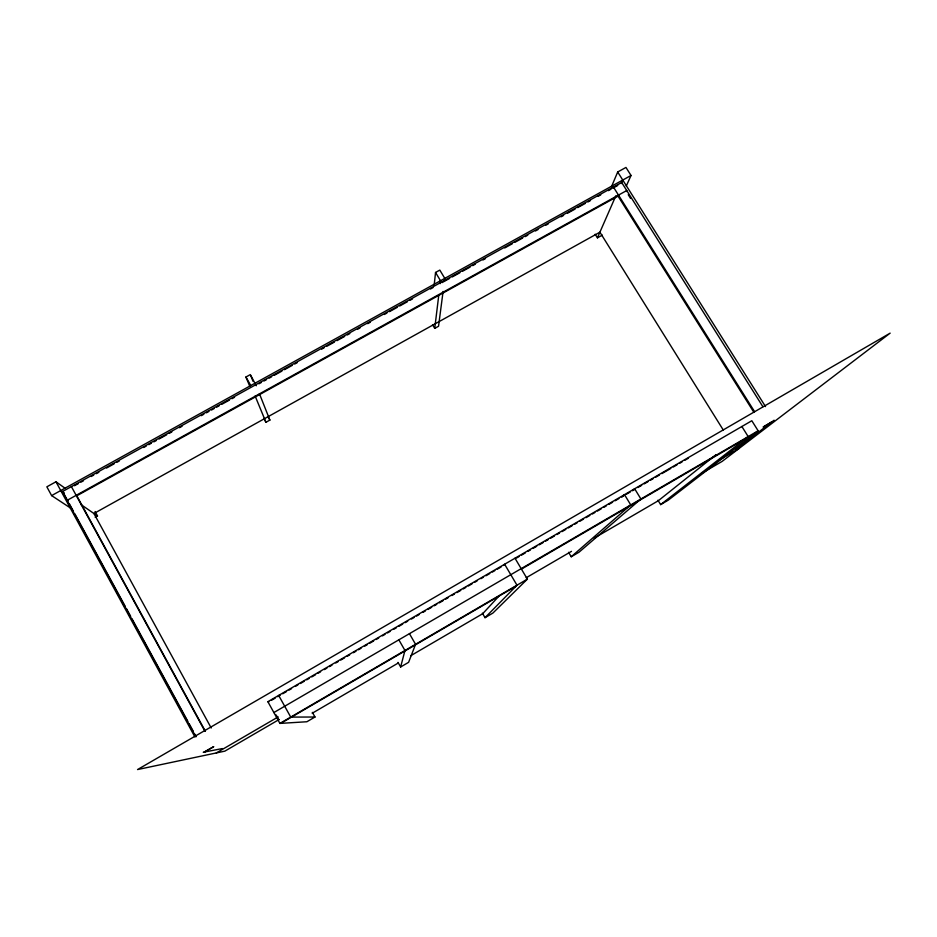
<?xml version="1.0" encoding="UTF-8"?>
<svg xmlns="http://www.w3.org/2000/svg" width="937" height="937" viewBox="0 0 937 937"><rect width="100%" height="100%" fill="white"/><g stroke="black" fill="none" stroke-linecap="round" stroke-linejoin="round"><path stroke-width="1.41" d="M434.159 285.293L435.541 272.456L439.816 270.102L444.794 278.371L444.419 281.264M443.096 291.43L438.539 326.263L434.733 328.383L438.774 295.167M440.167 283.618L440.519 280.725L435.541 272.456M409.446 633.67L415.571 644.316L408.602 662.33L400.638 666.98L404.971 650.489L398.857 639.83M611.51 186.65L617.694 171.998L625.963 167.442L631.034 175.477L626.267 186.065M595.182 234.25L597.431 237.857L615.855 195.81M621.231 183.558L622.765 180.045M626.279 191.57L626.736 190.539L67.077 500.37L67.733 500.803M503.673 565.479L504.621 564.238L516.978 585.192L485.026 617.682L482.379 613.149M499.245 595.803L482.707 613.712L410.711 655.736M514.999 558.218L527.367 579.136L492.874 613.091L485.026 617.682M622.391 496.622L624.499 494.642L630.742 504.914L571.23 556.754L568.572 552.303M632.534 490.707L634.654 488.751L640.908 498.999L578.949 552.256L571.23 556.754M716.102 454.621L658.278 500.756L594.117 538.154M657.95 500.206L660.632 504.61L748.183 436.595L741.87 426.511M312.384 712.366L314.984 717.016L306.891 721.748L279.905 723.411L267.865 701.696L751.814 420.736L758.138 430.797L668.233 500.182L660.632 504.61M735.58 449.748L774.091 420.209M279.905 723.411L527.367 579.136M280.795 723.352L515.924 586.257M312.197 713.256L398.084 663.115M204.161 752.071L213.753 746.648L204.547 752.001M772.252 421.615L763.14 427.061L771.491 422.2M273.873 712.542L758.138 430.797M521.359 569.134L745.313 438.821M216.318 752.938L278.172 716.91M718.702 460.348L738.895 448.589M279.132 719.511L224.857 751.134L137.552 769.558L890.15 333.139L722.122 461.402L701.918 473.162M526.184 577.754L571.476 551.354M271.379 700.349L275.162 698.159M277.692 696.683L280.21 695.219M282.74 693.755L286.523 691.553M289.053 690.089L291.571 688.625M295.366 686.423L297.884 684.959M300.414 683.495L304.197 681.293M306.727 679.829L309.257 678.365M311.775 676.901L315.558 674.699M318.088 673.234L320.618 671.77M324.401 669.568L326.931 668.104M329.449 666.629L331.979 665.165M335.762 662.974L338.292 661.499M340.81 660.035L344.605 657.833M347.123 656.368L349.653 654.904M353.436 652.702L355.966 651.238M358.484 649.774L361.014 648.31M364.798 646.108L367.327 644.644M369.846 643.18L373.64 640.978M376.159 639.514L378.689 638.05M382.472 635.848L385.002 634.384M387.52 632.92L390.05 631.444M393.833 629.254L396.363 627.79M398.893 626.314L402.676 624.124M405.206 622.648L407.724 621.184M411.507 618.982L414.037 617.518M416.567 616.054L419.085 614.59M422.88 612.388L425.398 610.924M427.928 609.46L431.711 607.258M434.241 605.794L436.759 604.33M439.289 602.866L443.072 600.664M445.602 599.2L448.12 597.736M451.915 595.534L454.433 594.07M456.963 592.594L460.746 590.404M463.276 588.94L465.794 587.464M468.324 586L472.107 583.798M474.637 582.334L477.167 580.87M480.95 578.668L483.469 577.204M485.998 575.74L489.782 573.538M492.312 572.074L494.841 570.61M497.36 569.146L501.154 566.944M516.498 558.03L519.028 556.566M521.558 555.102L525.352 552.889M527.871 551.424L530.401 549.96M532.93 548.485L536.725 546.283M539.255 544.819L543.05 542.617M545.58 541.141L548.11 539.677M550.64 538.213L554.435 536.011M556.965 534.535L559.494 533.071M562.024 531.607L565.807 529.405M568.337 527.929L572.132 525.727M574.662 524.263L577.192 522.787M579.722 521.323L583.517 519.121M586.047 517.657L589.841 515.444M592.371 513.98L594.901 512.516M597.431 511.04L601.214 508.838M603.744 507.374L606.274 505.91M608.804 504.434L612.599 502.232M615.129 500.768L618.924 498.566M621.454 497.09L623.983 495.626M626.513 494.162L630.308 491.948M632.838 490.484L635.368 489.02M637.886 487.545L641.681 485.343M644.211 483.879L648.006 481.677M650.536 480.212L653.066 478.737M655.595 477.273L659.39 475.071M661.92 473.595L670.775 468.465M673.293 466.989L677.088 464.787M679.618 463.323L682.148 461.847M684.678 460.383L688.472 458.181M95.199 517.283L97.507 515.994L95.07 511.543M263.789 418.476L265.956 422.271L269.879 420.092L259.408 393.669M597.431 237.857L602.362 235.117M65.297 488.388L55.974 481.782L46.85 486.818L51.617 495.591L631.034 175.477M74.515 485.729L78.357 483.597M80.91 482.192L83.475 480.775M91.158 476.523L93.723 475.106M96.277 473.689L98.842 472.283M106.525 468.031L114.209 463.792M116.762 462.374L119.327 460.957M143.654 447.511L146.219 446.094M148.772 444.677L151.337 443.26M153.891 441.854L156.456 440.437M159.021 439.02L166.704 434.768M169.257 433.362L171.822 431.945M179.506 427.694L182.059 426.276M201.268 415.665L203.833 414.248M206.386 412.83L208.951 411.425M211.516 410.008L214.069 408.591M216.634 407.173L219.199 405.756M221.753 404.339L229.436 400.099M232.001 398.682L234.555 397.265M258.881 383.819L261.446 382.401M264.011 380.996L266.565 379.579M269.13 378.161L271.695 376.744M274.248 375.327L281.932 371.087M284.497 369.67L292.18 365.418M294.733 364.013L297.298 362.596M321.625 349.15L324.179 347.732M326.744 346.315L334.427 342.075M336.992 340.658L344.675 336.406M347.229 334.989L349.794 333.584M357.477 329.332L360.031 327.915M367.714 323.675L370.279 322.258M384.357 314.469L386.922 313.052M389.487 311.646L397.171 307.395M399.724 305.977L407.408 301.737M409.973 300.32L412.526 298.903M430.458 288.994L433.011 287.577M441.983 282.623L449.655 278.383M452.22 276.965L459.903 272.726M462.468 271.308L470.151 267.057M472.705 265.639L475.27 264.222M482.953 259.982L485.507 258.565M504.715 247.954L512.398 243.702M514.963 242.296L522.635 238.045M525.2 236.628L527.765 235.21M535.449 230.97L538.002 229.553M545.685 225.302L548.25 223.896M561.052 216.81L563.617 215.405M567.459 213.273L575.131 209.033M577.696 207.616L585.379 203.364M587.944 201.959L590.497 200.541M598.181 196.29L600.746 194.873M608.429 190.633L610.983 189.215M617.706 185.503L612.997 188.103L613.442 187.072L754.59 411.671M76.682 495.86L618.607 195.81M249.839 386.442L245.916 377.025L250.331 374.601L256.258 385.751M203.247 752.247L222.444 748.558M314.984 717.016L290.739 717.098L278.676 695.418M267.865 701.696L268.849 701.825M51.617 495.591L71.13 508.44M60.741 490.543L64.302 493.003M80.887 504.481L97.507 515.994M617.694 171.998L765.506 406.588M762.894 406.74L621.688 182.516L62.322 491.632L195.774 736.681M628.235 194.685L630.566 198.398M617.67 195.528L753.805 412.198M723.247 429.978L599.914 232.189L93.923 513.511L211.212 728.002M432.519 324.67L434.733 328.383M245.916 377.025L250.8 385.54M268.427 417.562L269.879 420.092M398.014 662.389L400.638 666.98M276.146 714.966L278.804 719.768M76.248 494.795L205.332 731.223M71.399 486.619L204.992 731.328M62.99 492.089L67.874 501.061M69.268 503.614L73.449 511.297M74.843 513.863L125.054 606.04M126.448 608.605L130.63 616.288M132.023 618.842L187.81 721.279M189.204 723.832L193.385 731.516M194.779 734.081L196.173 736.634M55.974 481.782L194.861 736.857M255.133 396.035L265.956 422.271M250.882 375.948L253.049 381.359"/></g></svg>
